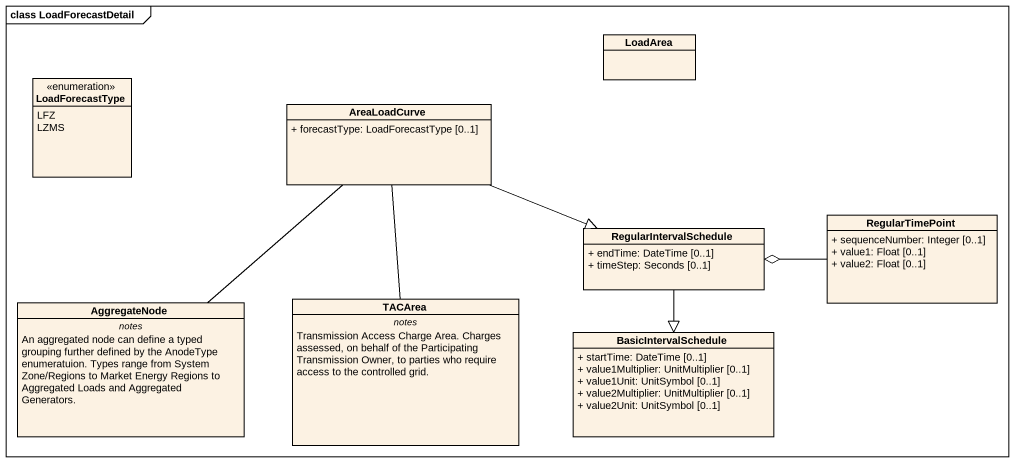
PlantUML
@startuml
mainframe class LoadForecastDetail
hide circle
hide empty members
skinparam classAttributeIconSize 0
class LoadArea
enum LoadForecastType {
  LFZ
  LZMS
}
class AreaLoadCurve {
  + forecastType: LoadForecastType [0..1]
}
class RegularIntervalSchedule {
  + endTime: DateTime [0..1]
  + timeStep: Seconds [0..1]
}
class RegularTimePoint {
  + sequenceNumber: Integer [0..1]
  + value1: Float [0..1]
  + value2: Float [0..1]
}
class AggregateNode {
  -- notes --
  An aggregated node can define a typed grouping further defined by the AnodeType enumeratuion. Types range from System Zone/Regions to Market Energy Regions to Aggregated Loads and Aggregated Generators.
}
class TACArea {
  -- notes --
  Transmission Access Charge Area. Charges assessed, on behalf of the Participating Transmission Owner, to parties who require access to the controlled grid.
}
class BasicIntervalSchedule {
  + startTime: DateTime [0..1]
  + value1Multiplier: UnitMultiplier [0..1]
  + value1Unit: UnitSymbol [0..1]
  + value2Multiplier: UnitMultiplier [0..1]
  + value2Unit: UnitSymbol [0..1]
}
AreaLoadCurve -right-|> RegularIntervalSchedule
AreaLoadCurve -- AggregateNode
RegularIntervalSchedule o-right- RegularTimePoint
RegularIntervalSchedule --|> BasicIntervalSchedule
TACArea -up- AreaLoadCurve
@enduml
